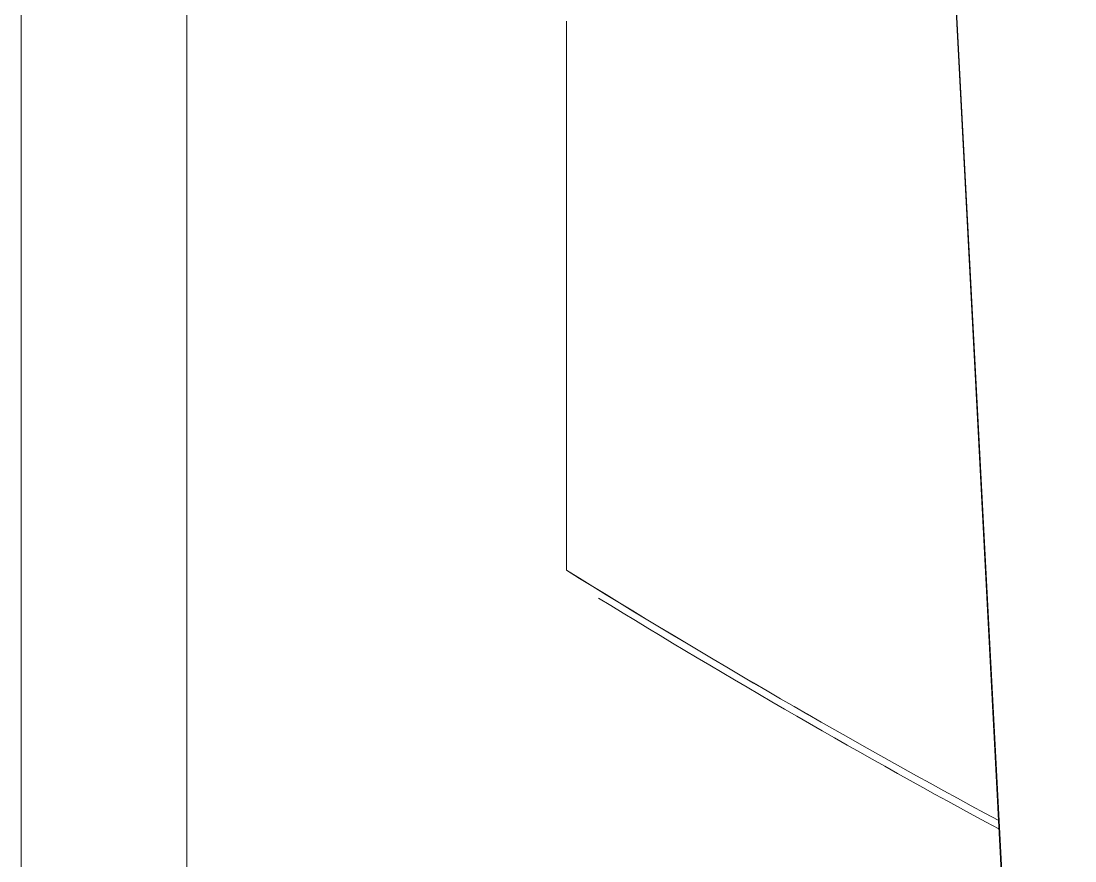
# Model space of a CAD drawing. Header units: millimetres. Extents: x 5194 to 16594, y 329 to 7592.
# Drawn here: x 10611.1 to 10674.6, y 2855.6 to 2906.2 of the extents above; entities that cross this region are included whole.
import ezdxf

# ---------------------------------------------------------------- set-up
doc = ezdxf.new("R2010")
doc.units = ezdxf.units.MM
doc.header["$MEASUREMENT"] = 0
doc.layers.add('PDF_Geometry', color=7, linetype='Continuous', true_color=0x231f20)

msp = doc.modelspace()

# ---------------------------------------------------------------- linework, layer by layer
at = {"layer": 'PDF_Geometry', "color": 0, "lineweight": 9}
for p, q in [((10611.085, 2778.679), (10611.085, 3113.207)), ((10657.08, 3105.412), (10674.622, 2770.794)), ((10674.622, 2770.794), (10657.08, 3105.412)), ((10674.622, 2770.311), (10657.08, 3104.883)), ((10621.077, 2778.679), (10621.077, 3095.89)), ((10643.962, 2873.138), (10643.962, 2906.231)), ((10643.962, 2906.231), (10643.962, 2873.127))]:
    msp.add_line(p, q, dxfattribs=at)
for centre, major_axis, start_param, end_param in [((10899.838, 3284.415), (-342.506, 342.506), 1.799647, 1.861859), ((10903.768, 3291.507), (-348.239, 348.239), 1.80049, 1.861666), ((10904.398, 3291.669), (348.862, 348.862), 3.375503, 3.431976)]:
    msp.add_ellipse(centre, major_axis=major_axis, ratio=1, start_param=start_param, end_param=end_param, dxfattribs=at)

doc.saveas('drawing.dxf')
